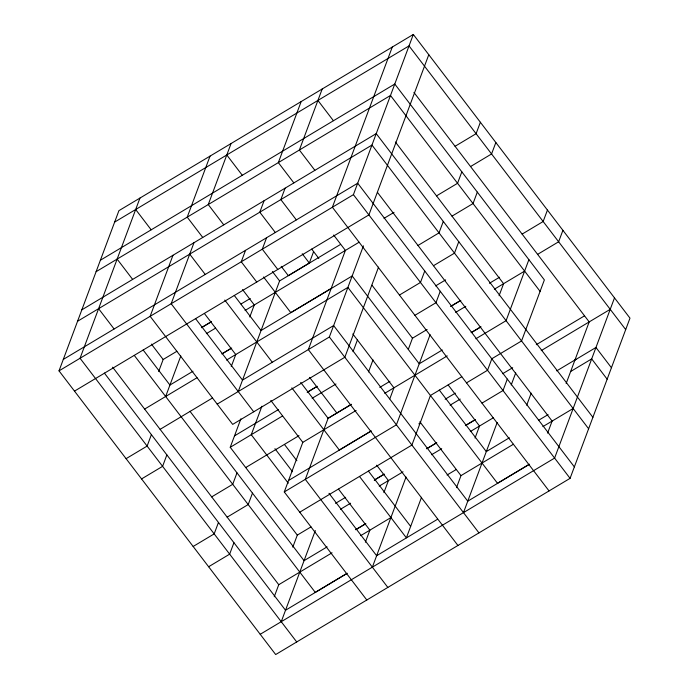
<?xml version="1.0" encoding="UTF-8"?>
<svg xmlns="http://www.w3.org/2000/svg" width="689" height="689" viewBox="0 0 689 689"><rect width="100%" height="100%" fill="white"/><g stroke="black" fill="none" stroke-linecap="round" stroke-linejoin="round"><path stroke-width="1.03" d="M59.021 370.854L118.921 210.653L413.314 34.45L629.979 318.146L570.079 478.347L275.686 654.55L59.021 370.854L353.414 194.651L413.314 34.45M139.953 198.07L80.053 358.263L296.718 641.967M172.965 255.283L150.142 316.311L232.684 424.39L344.836 357.264L378.537 267.125M210.042 156.11L187.227 217.138L202.704 237.404M193.988 242.7L171.173 303.728L253.716 411.807M231.073 143.527L208.25 204.555L223.727 224.821M158.659 371.535L163.164 359.494L176.884 351.287M151.391 434.638L147.119 446.076L126.087 458.667M165.653 396.494L180.819 355.937M166.867 454.895L162.595 466.341L141.564 478.924M245.542 250.331L241.262 261.777L256.739 282.042M264.085 200.749L259.805 212.186L275.281 232.451M301.162 101.576L278.347 162.604L293.824 182.869M266.574 237.748L262.294 249.185L277.77 269.451M285.108 188.157L280.836 199.603L296.313 219.869M322.194 88.993L299.37 150.021L314.847 170.278M231.246 366.582L235.75 354.542L204.4 313.495M249.78 317L254.284 304.951L242.537 289.561M238.239 391.541L279.596 280.923L340.461 244.492M292.791 547.161L297.295 535.112L230.229 447.299L240.892 418.8M281.207 266.342L288.303 275.634L309.327 263.043L313.607 251.606M392.282 47.033L332.382 207.234L549.047 490.93M218.456 522.443L214.176 533.889L193.153 546.472M236.999 472.861L232.718 484.307L211.687 496.89M261.915 406.209L251.261 434.716L288.286 483.196M233.933 542.708L229.652 554.154L208.629 566.737M252.475 493.126L248.195 504.563L227.163 517.155M428.782 54.715L368.891 214.916L74.498 391.119M217.207 404.124L329.359 336.999L363.43 245.861M366.806 600.007L284.273 491.937L302.807 442.347L356.118 410.446M351.175 404.521L328.119 418.318L305.296 479.346L387.838 587.424M353.035 351.674L357.539 339.625M274.248 596.743L278.752 584.703L332.064 552.793M368.512 371.939L373.016 359.891M281.241 621.702L315.321 530.556M424.751 271.018L420.479 282.464L399.448 295.047M443.294 221.436L439.014 232.873L417.99 245.465M461.837 171.845L457.556 183.291L436.525 195.874M480.371 122.263L476.09 133.7L455.067 146.292M389.802 398.853L393.927 387.812L352.794 333.941M408.344 349.263L412.47 338.221L427.094 329.471M440.228 291.283L435.956 302.729L414.924 315.312M458.771 241.701L454.49 253.139L433.467 265.721M477.313 192.11L473.033 203.556L452.001 216.139M495.847 142.528L491.567 153.966L470.544 166.557M430.117 334.673L396.416 424.812L284.273 491.937M365.368 542.209L369.872 530.16L338.532 489.121M383.911 492.618L388.415 480.577L376.659 465.187M372.361 567.159L406.062 477.021M421.539 497.286L406.381 537.842L359.555 476.538M499.086 295.736L503.59 283.687L395.391 142.012M491.817 358.831L487.536 370.269L466.513 382.86M528.894 259.658L506.079 320.686L475.832 338.79M547.436 210.076L543.156 221.513L522.133 234.105M456.488 487.666L460.993 475.625L513.383 444.267M475.031 438.083L479.535 426.035L448.186 384.996M507.293 379.096L503.013 390.534L481.99 403.125M562.913 230.333L558.633 241.779L537.609 254.362M463.482 512.625L497.182 422.486M511.221 384.944L515.725 372.895M526.697 405.21L531.202 393.161M547.609 433.131L552.113 421.082L377.503 192.446M566.151 383.54L589.19 321.909L413.925 92.421M614.502 297.881L554.602 458.082L260.218 634.285M114.641 222.099L409.033 45.896L625.698 329.592M100.379 260.235L394.771 84.032L544.37 279.923L521.556 340.952L491.3 359.055M96.107 271.681L390.491 95.478L540.09 291.361M81.845 309.826L376.228 133.623L592.893 417.319M77.564 321.263L371.957 145.06L588.621 428.765M63.302 359.408L357.694 183.205L574.359 466.901M201.756 327.43L210.894 321.961M383.997 218.353L394.048 212.341M201.386 327.731L211.532 321.66M241.038 303.995L250.262 298.475M206.33 333.657L215.554 328.136M245.069 310.472L359.124 242.209M221.806 353.922L231.03 348.401M331.375 288.346L290.792 312.634L263.56 276.978M192.989 371.25L169.933 385.048L143.157 349.995M222.504 353.586L231.728 348.066M144.63 409.077L197.011 377.727M226.526 360.063L347.893 287.416L497.501 483.299L528.851 464.532M160.106 429.342L212.488 397.984M435.577 285.901L445.637 279.88M308.327 391.593L316.63 386.624M451.054 306.166L460.2 300.697M234.51 435.861L278.589 409.473M307.182 392.36L317.328 386.288M450.692 306.467L460.829 300.395M489.423 283.282L499.568 277.211M230.229 447.299L282.611 415.949M312.126 398.285L335.982 384.006M455.636 312.393L465.781 306.321M494.366 289.208L524.622 271.104M245.706 467.564L299.009 435.663M327.602 418.55L351.45 404.271M471.112 332.658L480.328 327.137M379.76 387.407L389.905 381.336M442.295 349.986L419.239 363.783L352.174 275.97L261.053 330.513L234.277 295.452M471.81 332.322L481.025 326.801M384.712 393.333L447.239 355.903M370.673 431.262L339.315 450.029L291.843 387.864M461.794 376.719L430.436 395.486L411.893 445.077L299.749 512.203M288.553 480.491L371.371 430.926M445.172 399.232L455.317 393.161M536.292 344.698L584.246 315.993M418.834 423.873L420.669 422.779M450.115 405.158L460.261 399.086M502.643 373.714L512.702 367.693M541.235 350.615L610.221 309.327M374.471 479.957L383.695 474.437M426.999 448.522L436.146 443.044M465.592 425.423L474.816 419.902M556.712 370.88L576.082 359.288M335.509 503.358L345.654 497.286M374.248 480.173L384.393 474.101M426.629 448.815L436.774 442.743M465.368 425.638L475.513 419.558M574.927 360.054L595.959 347.471L611.436 367.737M297.295 535.112L311.006 526.904M340.452 509.283L350.598 503.211M379.191 486.098L403.039 471.819M431.572 454.74L441.718 448.668M470.311 431.555L493.246 417.827M570.656 371.5L591.679 358.909L607.155 379.174M355.929 529.548L365.153 524.028M447.049 475.005L456.273 469.485M327.12 546.868L304.056 560.674L189.983 411.299M355.705 529.755L365.85 523.683M509.36 437.791L486.296 451.596L439.281 390.034M538.867 420.126L548.091 414.606M360.648 535.68L390.904 517.577M542.889 426.603L573.145 408.499M346.61 573.61L315.261 592.376L134.312 355.446M347.316 573.274L285.522 610.256L104.375 373.076M437.506 519.282L376.642 555.722L328.972 493.298M529.548 464.197L467.762 501.179L333.631 325.561L242.511 380.095L195.495 318.533M317.913 100.43L333.39 120.696M353.414 194.651L570.079 478.347M333.657 235.027L345.404 250.417L308.327 349.59L457.927 545.473M371.982 285.212L412.47 338.221M311.678 249.073L318.835 258.444M226.793 154.973L242.27 175.239M302.238 253.759L309.327 263.043M419.851 421.754L460.993 475.625M329.359 336.999L478.958 532.89M272.413 271.518L279.596 280.923M309.594 377.374L336.826 413.03M300.688 382.412L328.119 418.318M368.408 471.078L410.653 526.396M189.716 254.146L205.193 274.403M224.778 300.059L272.25 362.216M135.673 209.508L151.149 229.773M270.811 400.455L302.807 442.347M284.488 444.491L296.899 460.734M274.928 448.668L292.558 471.758M117.13 259.098L132.607 279.355M151.416 344.104L163.164 359.494M98.596 308.681L114.073 328.946M112.634 367.185L278.752 584.703"/></g></svg>
